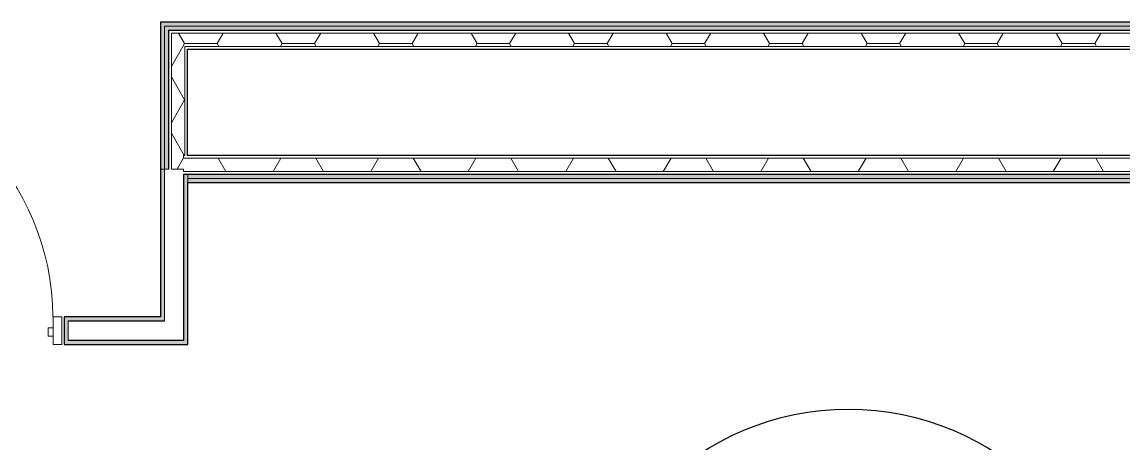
# Model space of a CAD drawing. Header units: millimetres. Extents: x 155920 to 295199, y -4084 to 97293.
# Drawn here: x 174610 to 178711, y 25336 to 26907 of the extents above; entities that cross this region are included whole.
import ezdxf

# ---------------------------------------------------------------- set-up
doc = ezdxf.new("R2010")
doc.units = ezdxf.units.MM
doc.header["$MEASUREMENT"] = 0
for name, color, linetype, lineweight in [('A-DOOR', 4, 'CONTINUOUS', 9), ('A-DOOR-FRAM', 4, 'CONTINUOUS', 18), ('A-WALL', 7, 'CONTINUOUS', 9), ('A-WALL-PATT', 7, 'CONTINUOUS', 25), ('I-WALL', 7, 'CONTINUOUS', 9)]:
    doc.layers.add(name, color=color, linetype=linetype, lineweight=lineweight)
doc.layers.add('Social Distancing', color=7, linetype='CONTINUOUS')

msp = doc.modelspace()

# ---------------------------------------------------------------- hatches: boundary and pattern name
at = {"layer": 'A-WALL-PATT', "lineweight": 5}
h = msp.add_hatch(color=256, dxfattribs=at)
h.paths.add_polyline_path([(175140.1, 26892.3), (182564.1, 26892.3), (182564.1, 26907.3), (175125.1, 26907.3), (175125.1, 26892.3)], flags=0)
h.paths.add_polyline_path([(185596.3, 26892.3), (185636.9, 26892.3), (185636.9, 26907.3), (183764.1, 26907.3), (183764.1, 26892.3), (185446.8, 26892.3)], flags=0)
at = {"layer": 'A-WALL-PATT', "lineweight": 9}
for points in [[(175125.1, 26360), (175140.1, 26360), (175140.1, 26892.3), (175125.1, 26892.3), (175125.1, 26395.5)], [(175140.1, 25794.3), (175140.1, 26360), (175125.1, 26360), (175125.1, 25794.3)], [(188089.2, 26309.5), (188089.2, 26324.5), (175227.1, 26324.5), (175227.1, 26309.5), (187838.9, 26309.5)]]:
    msp.add_hatch(color=256, dxfattribs=at).paths.add_polyline_path(points, flags=0)
at = {"layer": 'A-WALL-PATT', "lineweight": 5}
h = msp.add_hatch(color=256, dxfattribs=at)
h.paths.add_polyline_path([(185596.3, 26877.3), (185636.9, 26877.3), (185636.9, 26892.3), (183764.1, 26892.3), (183764.1, 26877.3), (185446.8, 26877.3)], flags=0)
h.paths.add_polyline_path([(175140.1, 26877.3), (182564.1, 26877.3), (182564.1, 26892.3), (175140.1, 26892.3)], flags=0)
for points in [[(175140.1, 26360), (175155.1, 26360), (175155.1, 26877.3), (175140.1, 26877.3), (175140.1, 26395.5)], [(175212.1, 25707.3), (175227.1, 25707.3), (175227.1, 26339.5), (175212.1, 26339.5), (175212.1, 25722.3)], [(188074.2, 26324.5), (188074.2, 26339.5), (175227.1, 26339.5), (175227.1, 26324.5), (187838.9, 26324.5)]]:
    msp.add_hatch(color=256, dxfattribs=at).paths.add_polyline_path(points, flags=0)
h = msp.add_hatch(color=256, dxfattribs=at)
h.paths.add_polyline_path([(174766.6, 25758.3), (174781.6, 25758.3), (174781.6, 25794.3), (175125.1, 25794.3), (175125.1, 25809.3), (174766.6, 25809.3)], flags=0)
h.paths.add_polyline_path([(173741.6, 25758.3), (173756.6, 25758.3), (173756.6, 25809.3), (173310.1, 25809.3), (173310.1, 25794.3), (173741.6, 25794.3)], flags=0)
at = {"layer": 'A-WALL-PATT', "lineweight": 9}
h = msp.add_hatch(color=256, dxfattribs=at)
h.paths.add_polyline_path([(174766.6, 25707.3), (175212.1, 25707.3), (175211.1, 25722.3), (174781.6, 25722.3), (174781.6, 25758.3), (174766.6, 25758.3)], flags=0)
h.paths.add_polyline_path([(173223.1, 25707.3), (173756.6, 25707.3), (173756.6, 25758.3), (173741.6, 25758.3), (173741.6, 25722.3), (173223.1, 25722.3)], flags=0)

# ---------------------------------------------------------------- linework, layer by layer
at = {"layer": 'A-DOOR'}
msp.add_arc((173798.6, 25809.3), 926, 0, 90, dxfattribs=at)
at = {"layer": 'A-DOOR-FRAM', "lineweight": 20}
for p, q in [((174726.6, 25809.3), (174758.6, 25809.3)), ((174726.6, 25707.3), (174726.6, 25809.3)), ((174758.6, 25809.3), (174758.6, 25707.3)), ((174707.6, 25737.3), (174707.6, 25769.3)), ((174707.6, 25769.3), (174726.6, 25769.3)), ((174726.6, 25769.3), (174726.6, 25737.3)), ((174726.6, 25737.3), (174707.6, 25737.3)), ((174758.6, 25707.3), (174726.6, 25707.3))]:
    msp.add_line(p, q, dxfattribs=at)
at = {"layer": 'A-WALL'}
for p, q in [((182564.1, 26892.3), (175140.1, 26892.3)), ((175140.1, 26877.3), (175140.1, 26892.3)), ((175140.1, 26806.3), (175140.1, 26877.3)), ((182564.1, 26877.3), (175155.1, 26877.3)), ((175155.1, 26876.3), (175155.1, 26877.3)), ((175155.1, 26806.3), (175155.1, 26876.3)), ((182564.1, 26876.3), (175156.1, 26876.3)), ((175156.1, 26866.3), (175156.1, 26876.3)), ((175156.1, 26806.3), (175156.1, 26866.3)), ((182564.1, 26866.3), (175166.1, 26866.3)), ((175166.1, 26816.3), (175166.1, 26866.3)), ((175140.1, 26360), (175140.1, 26806.3)), ((175155.1, 26360), (175155.1, 26806.3)), ((175156.1, 26360), (175156.1, 26806.3)), ((175166.1, 26806.3), (175166.1, 26816.3)), ((175166.1, 26360), (175166.1, 26806.3)), ((182564.1, 26816.3), (175216.1, 26816.3)), ((175216.1, 26806.3), (175216.1, 26816.3)), ((175216.1, 26410.5), (175216.1, 26806.3)), ((175212.1, 26410.5), (175211.1, 26410.5)), ((175211.1, 26400.5), (175211.1, 26410.5)), ((175216.1, 26410.5), (175212.1, 26410.5)), ((175226.1, 26400.5), (175211.1, 26400.5)), ((187998.2, 26400.5), (175226.1, 26400.5)), ((175140.1, 26360), (175125.1, 26360)), ((175125.1, 26360), (175140.1, 26360)), ((175140.1, 25794.3), (175140.1, 26360)), ((175141.1, 26360), (175140.1, 26360)), ((175140.1, 26360), (175141.1, 26360)), ((175155.1, 26360), (175141.1, 26360)), ((175141.1, 25793.3), (175141.1, 26360)), ((175141.1, 26360), (175155.1, 26360)), ((175156.1, 26360), (175155.1, 26360)), ((175155.1, 26360), (175156.1, 26360)), ((175211.1, 26360), (175166.1, 26360)), ((175166.1, 26360), (175211.1, 26360)), ((175211.1, 26350.5), (175211.1, 26360)), ((175211.1, 26350.5), (175211.1, 26360)), ((175227.1, 26350.5), (175211.1, 26350.5)), ((175211.1, 25723.3), (175211.1, 26340.5)), ((175212.1, 26340.5), (175211.1, 26340.5)), ((175227.1, 26340.5), (175212.1, 26340.5)), ((175212.1, 25722.3), (175212.1, 26339.5)), ((175227.1, 26339.5), (175212.1, 26339.5)), ((188048.2, 26350.5), (175227.1, 26350.5)), ((188058.2, 26340.5), (175227.1, 26340.5)), ((188059.2, 26339.5), (175227.1, 26339.5)), ((175227.1, 26339.5), (175227.1, 26324.5)), ((188074.2, 26324.5), (175227.1, 26324.5)), ((175227.1, 26324.5), (175227.1, 26309.5)), ((174781.6, 25794.3), (174781.6, 25758.3)), ((175125.1, 25794.3), (174781.6, 25794.3)), ((175140.1, 25794.3), (175125.1, 25794.3)), ((174781.6, 25758.3), (174781.6, 25722.3)), ((175125.1, 25793.3), (174782.6, 25793.3)), ((174782.6, 25793.3), (174782.6, 25758.3)), ((174782.6, 25758.3), (174782.6, 25723.3)), ((175140.1, 25793.3), (175125.1, 25793.3)), ((175141.1, 25793.3), (175140.1, 25793.3)), ((174781.6, 25722.3), (175125.1, 25722.3)), ((174782.6, 25723.3), (175125.1, 25723.3)), ((175141.1, 25723.3), (175125.1, 25723.3)), ((175211.1, 25722.3), (175125.1, 25722.3)), ((175211.1, 25723.3), (175141.1, 25723.3)), ((175212.1, 25722.3), (175211.1, 25722.3))]:
    msp.add_line(p, q, dxfattribs=at)
at = {"layer": 'A-WALL-PATT', "linetype": 'Continuous', "lineweight": 9}
for p, q in [((175215.3, 26826.9), (175192.6, 26866.3)), ((175336.2, 26826.9), (175359, 26866.3)), ((175578.2, 26826.9), (175555.5, 26866.3)), ((175699.1, 26826.9), (175721.9, 26866.3)), ((175941.1, 26826.9), (175918.4, 26866.3)), ((176062, 26826.9), (176084.8, 26866.3)), ((176304, 26826.9), (176281.3, 26866.3)), ((176424.9, 26826.9), (176447.7, 26866.3)), ((176666.9, 26826.9), (176644.2, 26866.3)), ((176787.8, 26826.9), (176810.6, 26866.3)), ((177029.8, 26826.9), (177007.1, 26866.3)), ((177150.7, 26826.9), (177173.5, 26866.3)), ((177392.7, 26826.9), (177370, 26866.3)), ((177513.6, 26826.9), (177536.4, 26866.3)), ((177755.6, 26826.9), (177732.9, 26866.3)), ((177876.5, 26826.9), (177899.3, 26866.3)), ((178118.5, 26826.9), (178095.8, 26866.3)), ((178239.4, 26826.9), (178262.2, 26866.3)), ((178481.4, 26826.9), (178458.7, 26866.3)), ((178602.3, 26826.9), (178625.1, 26866.3)), ((175209.2, 26816.3), (175215.3, 26826.9)), ((175215.2, 26826.9), (175336.2, 26826.9)), ((175215.3, 26826.9), (175215.3, 26826.9)), ((175215.3, 26826.9), (175215.3, 26826.9)), ((175342.4, 26816.3), (175336.3, 26826.9)), ((175572.1, 26816.3), (175578.2, 26826.9)), ((175578.1, 26826.9), (175699.1, 26826.9)), ((175578.2, 26826.9), (175578.2, 26826.9)), ((175578.2, 26826.9), (175578.2, 26826.9)), ((175705.3, 26816.3), (175699.2, 26826.9)), ((175935, 26816.3), (175941.1, 26826.9)), ((175941, 26826.9), (176062, 26826.9)), ((175941.1, 26826.9), (175941.1, 26826.9)), ((175941.1, 26826.9), (175941.1, 26826.9)), ((176068.2, 26816.3), (176062.1, 26826.9)), ((176297.9, 26816.3), (176304, 26826.9)), ((176303.9, 26826.9), (176424.9, 26826.9)), ((176304, 26826.9), (176304, 26826.9)), ((176304, 26826.9), (176304, 26826.9)), ((176431.1, 26816.3), (176425, 26826.9)), ((176660.8, 26816.3), (176666.9, 26826.9)), ((176666.9, 26826.9), (176787.8, 26826.9)), ((176666.9, 26826.9), (176666.9, 26826.9)), ((176666.9, 26826.9), (176666.9, 26826.9)), ((176794, 26816.3), (176787.9, 26826.9)), ((177023.7, 26816.3), (177029.8, 26826.9)), ((177029.8, 26826.9), (177150.7, 26826.9)), ((177029.8, 26826.9), (177029.8, 26826.9)), ((177029.8, 26826.9), (177029.8, 26826.9)), ((177156.9, 26816.3), (177150.8, 26826.9)), ((177386.6, 26816.3), (177392.7, 26826.9)), ((177392.7, 26826.9), (177513.6, 26826.9)), ((177392.7, 26826.9), (177392.7, 26826.9)), ((177392.7, 26826.9), (177392.7, 26826.9)), ((177519.8, 26816.3), (177513.7, 26826.9)), ((177749.5, 26816.3), (177755.6, 26826.9)), ((177755.6, 26826.9), (177876.5, 26826.9)), ((177755.6, 26826.9), (177755.6, 26826.9)), ((177755.6, 26826.9), (177755.6, 26826.9)), ((177882.7, 26816.3), (177876.6, 26826.9)), ((178112.4, 26816.3), (178118.5, 26826.9)), ((178118.5, 26826.9), (178239.4, 26826.9)), ((178118.5, 26826.9), (178118.5, 26826.9)), ((178118.5, 26826.9), (178118.5, 26826.9)), ((178245.6, 26816.3), (178239.5, 26826.9)), ((178475.3, 26816.3), (178481.4, 26826.9)), ((178481.4, 26826.9), (178602.3, 26826.9)), ((178481.4, 26826.9), (178481.4, 26826.9)), ((178481.4, 26826.9), (178481.4, 26826.9)), ((178608.5, 26816.3), (178602.4, 26826.9)), ((175166.1, 26741.6), (175209.2, 26816.3)), ((175215.3, 26617.4), (175166.1, 26702.7)), ((175166.1, 26532.1), (175215.3, 26617.3)), ((175215.2, 26617.4), (175216.1, 26617.4)), ((175215.3, 26617.3), (175215.3, 26617.3)), ((175215.3, 26617.3), (175215.3, 26617.3)), ((175213.8, 26410.5), (175166.1, 26493.2)), ((175187.7, 26360), (175211.9, 26402)), ((175369.4, 26350.5), (175340.5, 26400.5)), ((175545.1, 26350.5), (175573.9, 26400.5)), ((175732.3, 26350.5), (175703.4, 26400.5)), ((175908, 26350.5), (175936.8, 26400.5)), ((176095.2, 26350.5), (176066.3, 26400.5)), ((176270.9, 26350.5), (176299.7, 26400.5)), ((176458.1, 26350.5), (176429.2, 26400.5)), ((176633.8, 26350.5), (176662.7, 26400.5)), ((176821, 26350.5), (176792.1, 26400.5)), ((176996.7, 26350.5), (177025.6, 26400.5)), ((177183.9, 26350.5), (177155, 26400.5)), ((177359.6, 26350.5), (177388.5, 26400.5)), ((177546.8, 26350.5), (177517.9, 26400.5)), ((177722.5, 26350.5), (177751.4, 26400.5)), ((177909.7, 26350.5), (177880.8, 26400.5)), ((178085.4, 26350.5), (178114.3, 26400.5)), ((178272.6, 26350.5), (178243.7, 26400.5)), ((178448.3, 26350.5), (178477.2, 26400.5)), ((178635.5, 26350.5), (178606.7, 26400.5))]:
    msp.add_line(p, q, dxfattribs=at)
at = {"layer": 'I-WALL', "lineweight": 30}
for p, q in [((182564.1, 26907.3), (175125.1, 26907.3)), ((175125.1, 26907.3), (175125.1, 26892.3)), ((175125.1, 26892.3), (175125.1, 26806.3)), ((175125.1, 26806.3), (175125.1, 26360)), ((175226.1, 26806.3), (182463.1, 26806.3)), ((175226.1, 26410.5), (175226.1, 26806.3)), ((187988.2, 26410.5), (175226.1, 26410.5)), ((175125.1, 26360), (175125.1, 25809.3)), ((175227.1, 25707.3), (175227.1, 26309.5)), ((175227.1, 26309.5), (188089.2, 26309.5)), ((175125.1, 25809.3), (174766.6, 25809.3)), ((174766.6, 25809.3), (174766.6, 25707.3)), ((174766.6, 25707.3), (175125.1, 25707.3)), ((175125.1, 25707.3), (175212.1, 25707.3)), ((175212.1, 25707.3), (175227.1, 25707.3))]:
    msp.add_line(p, q, dxfattribs=at)
at = {"layer": 'Social Distancing'}
msp.add_circle((177685.8, 24466.4), 1000, dxfattribs=at)

doc.saveas('drawing.dxf')
